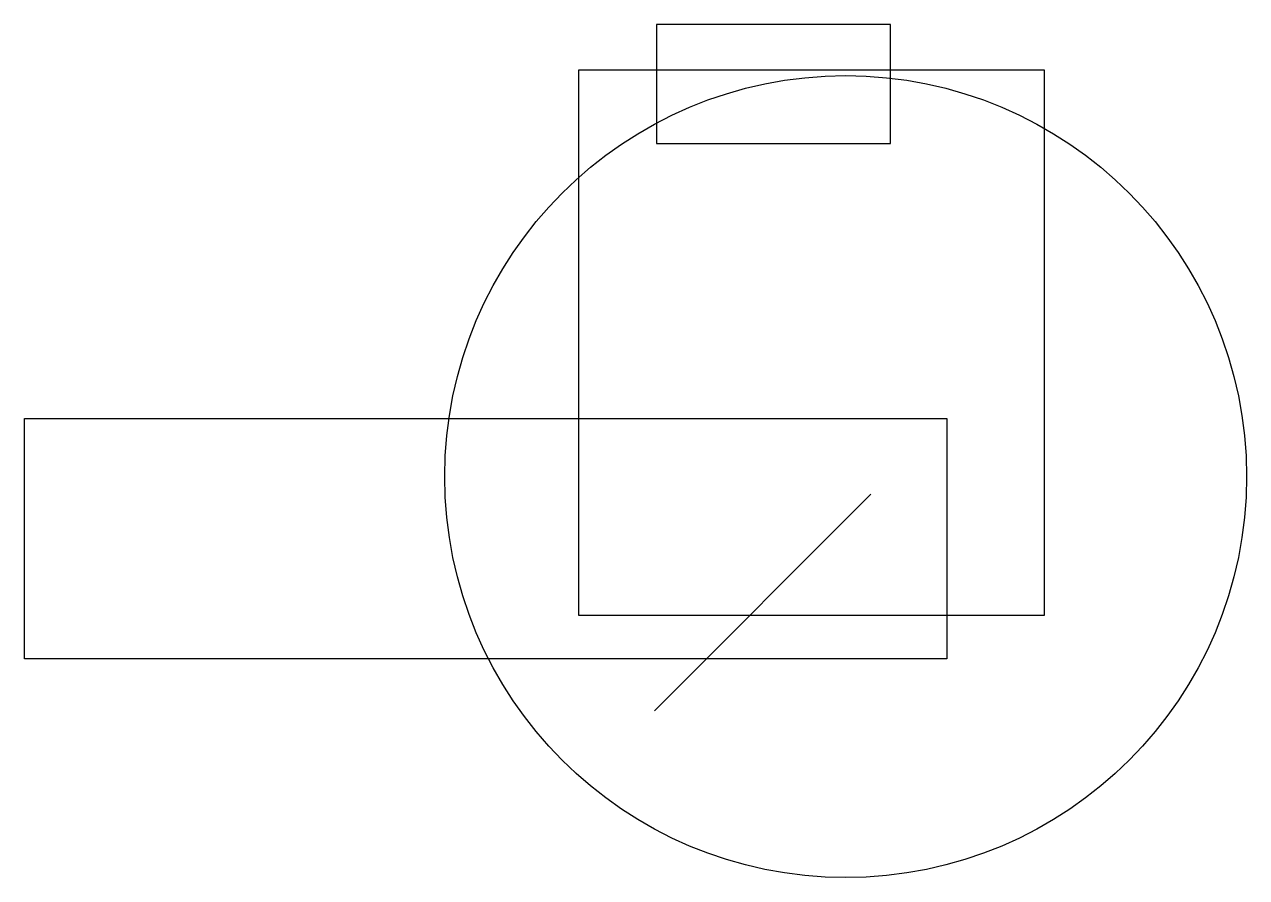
# Model space of a CAD drawing. Units: millimetres at full size, sheet at 1:100. Extents: x -16163 to 18398, y -18673 to 5449.
import ezdxf

# ---------------------------------------------------------------- set-up
doc = ezdxf.new("R2010")
doc.units = ezdxf.units.MM
doc.header["$LTSCALE"] = 100
doc.layers.add('0-0', color=7, linetype='Continuous')

msp = doc.modelspace()

# ---------------------------------------------------------------- linework, layer by layer
at = {"layer": '0-0'}
msp.add_line((7775.5, -7836.7), (1653.1, -13959.2), dxfattribs=at)
for points in [[(1714.3, 2081.6), (8326.5, 2081.6), (8326.5, 5449), (1714.3, 5449)], [(12673.5, -11265.3), (-489.8, -11265.3), (-489.8, 4163.3), (12673.5, 4163.3)], [(9918.4, -12489.8), (-16163.3, -12489.8), (-16163.3, -5693.9), (9918.4, -5693.9)]]:
    msp.add_lwpolyline(points, close=True, dxfattribs=at)
msp.add_circle((7060.8, -7336.1), 11337.3, dxfattribs=at)

doc.saveas('drawing.dxf')
